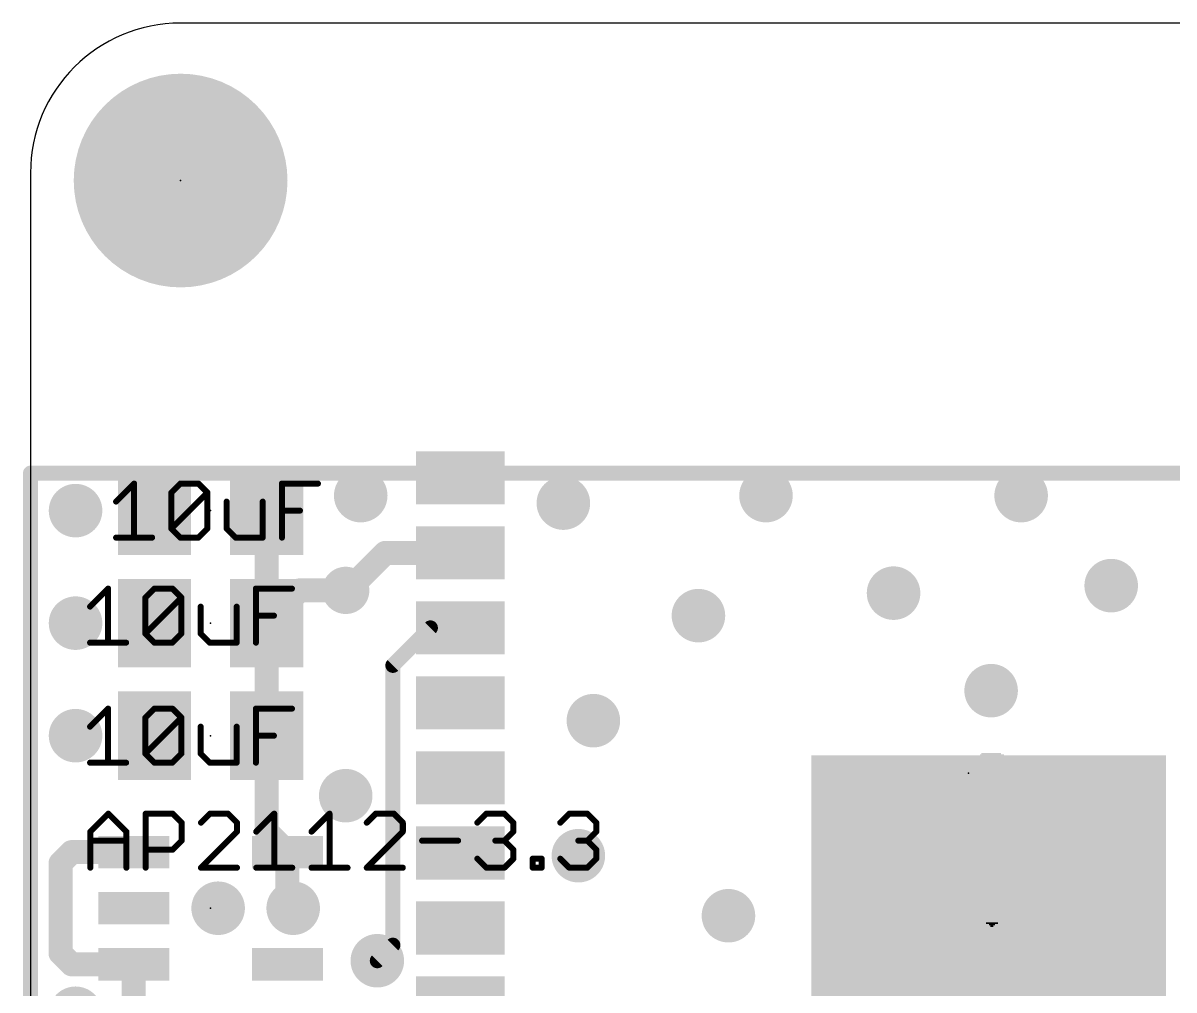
# Model space of a CAD drawing. Extents: x -4.5 to 33.1, y -5.3 to 33.
# Drawn here: x -0.13 to 19.35, y 16.65 to 33.02 of the extents above; entities that cross this region are included whole.
import ezdxf

# ---------------------------------------------------------------- set-up
doc = ezdxf.new("R2010")
doc.units = 0
for name, color, linetype in [('1', 12, 'CONTINUOUS'), ('17', 110, 'CONTINUOUS'), ('18', 110, 'CONTINUOUS'), ('20', 53, 'CONTINUOUS'), ('23', 53, 'CONTINUOUS'), ('27', 4, 'CONTINUOUS'), ('30', 253, 'CONTINUOUS')]:
    doc.layers.add(name, color=color, linetype=linetype)

# ---------------------------------------------------------------- blocks, each defined once
blk = doc.blocks.new('RECT')
blk.add_solid([(-0.5, -0.5), (0.5, -0.5), (-0.5, 0.5), (0.5, 0.5)])
blk = doc.blocks.new('ROUNDP')
at = {"const_width": 0.5}
blk.add_lwpolyline([(0, -0.25, 1), (0, 0.25, 1), (0, -0.25)], format="xyb", dxfattribs=at)
blk = doc.blocks.new('ROUNDV')
at = {"const_width": 0.5}
blk.add_lwpolyline([(0, -0.25, 1), (0, 0.25, 1), (0, -0.25)], format="xyb", dxfattribs=at)

msp = doc.modelspace()

# ---------------------------------------------------------------- linework, layer by layer
at = {"layer": '1'}
for points, const_width in [([(0, 25.4), (31.75, 25.4)], 0.254), ([(0, 0), (0, 25.4)], 0.254), ([(3.998, 24.765), (3.998, 22.86)], 0.4064), ([(6.005, 24.05), (5.37, 23.415)], 0.4064), ([(7.275, 24.05), (6.005, 24.05)], 0.4064), ([(4.553, 23.415), (3.998, 22.86)], 0.4064), ([(5.334, 23.415), (4.553, 23.415)], 0.4064), ([(5.37, 23.415), (5.334, 23.415)], 0.4064), ([(3.998, 22.86), (3.998, 20.955)], 0.4064), ([(6.767, 22.78), (6.132, 22.145)], 0.254), ([(7.275, 22.78), (6.767, 22.78)], 0.254), ([(6.132, 22.145), (6.132, 17.4084)], 0.254), ([(3.998, 20.955), (3.998, 19.3341)], 0.4064), ([(4.3481, 18.984), (3.998, 19.3341)], 0.4064), ([(0.696, 18.984), (0.508, 18.796)], 0.4064), ([(1.7479, 18.984), (0.696, 18.984)], 0.4064), ([(4.3481, 18.1309), (4.3481, 18.984)], 0.4064), ([(0.508, 18.796), (0.508, 17.272)], 0.4064), ([(4.445, 18.034), (4.3481, 18.1309)], 0.4064), ([(6.132, 17.4084), (5.8686, 17.145)], 0.254), ([(0.696, 17.084), (0.508, 17.272)], 0.4064), ([(1.7479, 17.084), (0.696, 17.084)], 0.4064), ([(1.7479, 17.084), (1.7479, 16.256)], 0.4064)]:
    msp.add_lwpolyline(points, dxfattribs=dict(at, const_width=const_width))
for points, const_width in [([(0, 25.4635, 1), (0, 25.3365)], 0.127), ([(0.0635, 25.4, 1), (-0.0635, 25.4)], 0.127), ([(4.0996, 24.765, 1), (3.8964, 24.765)], 0.2032), ([(6.005, 24.1516, 1), (6.005, 23.9484)], 0.2032), ([(6.0768, 23.9782, 1), (5.9332, 24.1218)], 0.2032), ([(7.275, 23.9484, 1), (7.275, 24.1516)], 0.2032), ([(4.553, 23.5166, 1), (4.553, 23.3134)], 0.2032), ([(4.6248, 23.3432, 1), (4.4812, 23.4868)], 0.2032), ([(5.334, 23.5166, 1), (5.334, 23.3134)], 0.2032), ([(5.2982, 23.4868, 1), (5.4418, 23.3432)], 0.2032), ([(5.334, 23.3134, 1), (5.334, 23.5166)], 0.2032), ([(5.37, 23.3134, 1), (5.37, 23.5166)], 0.2032), ([(4.0996, 22.86, 1), (3.8964, 22.86)], 0.2032), ([(3.9262, 22.9318, 1), (4.0698, 22.7882)], 0.2032), ([(3.8964, 22.86, 1), (4.0996, 22.86)], 0.2032), ([(6.767, 22.8435, 1), (6.767, 22.7165)], 0.127), ([(6.8119, 22.7351, 1), (6.7221, 22.8249)], 0.127), ([(7.275, 22.7165, 1), (7.275, 22.8435)], 0.127), ([(6.1955, 22.145, 1), (6.0685, 22.145)], 0.127), ([(6.0871, 22.1899, 1), (6.1769, 22.1001)], 0.127), ([(4.0996, 20.955, 1), (3.8964, 20.955)], 0.2032), ([(3.8964, 20.955, 1), (4.0996, 20.955)], 0.2032), ([(4.0698, 19.4059, 1), (3.9262, 19.2623)], 0.2032), ([(3.8964, 19.3341, 1), (4.0996, 19.3341)], 0.2032), ([(0.696, 19.0856, 1), (0.696, 18.8824)], 0.2032), ([(0.7678, 18.9122, 1), (0.6242, 19.0558)], 0.2032), ([(1.7479, 18.8824, 1), (1.7479, 19.0856)], 0.2032), ([(4.4497, 18.984, 1), (4.2465, 18.984)], 0.2032), ([(4.2763, 18.9122, 1), (4.4199, 19.0558)], 0.2032), ([(0.6096, 18.796, 1), (0.4064, 18.796)], 0.2032), ([(0.4362, 18.8678, 1), (0.5798, 18.7242)], 0.2032), ([(4.4199, 18.2027, 1), (4.2763, 18.0591)], 0.2032), ([(4.2465, 18.1309, 1), (4.4497, 18.1309)], 0.2032), ([(4.3732, 17.9622, 1), (4.5168, 18.1058)], 0.2032), ([(6.1769, 17.3635, 1), (6.0871, 17.4533)], 0.127), ([(0.4064, 17.272, 1), (0.6096, 17.272)], 0.2032), ([(0.5798, 17.3438, 1), (0.4362, 17.2002)], 0.2032), ([(6.0685, 17.4084, 1), (6.1955, 17.4084)], 0.127), ([(0.696, 17.1856, 1), (0.696, 16.9824)], 0.2032), ([(0.6242, 17.0122, 1), (0.7678, 17.1558)], 0.2032), ([(1.8495, 17.084, 1), (1.6463, 17.084)], 0.2032), ([(1.7479, 16.9824, 1), (1.7479, 17.1856)], 0.2032), ([(5.8237, 17.1899, 1), (5.9135, 17.1001)], 0.127)]:
    msp.add_lwpolyline(points, format="xyb", dxfattribs=dict(at, const_width=const_width))
at = {"layer": '20'}
for p, q in [((29.21, 33.02), (2.54, 33.02)), ((0, 30.48), (0, 2.54))]:
    msp.add_line(p, q, dxfattribs=at)
msp.add_arc((2.54, 30.48), 2.54, 90, 180, dxfattribs=at)
at = {"layer": '23'}
for p in [(2.54, 30.353), (3.048, 24.765), (3.048, 22.86), (3.048, 20.955), (15.875, 20.32), (3.048, 18.034)]:
    msp.add_point(p, dxfattribs=at)
at = {"layer": '27', "const_width": 0.1016}
for points in [[(1.4478, 24.9179), (1.7529, 25.223)], [(1.7529, 25.223), (1.7529, 24.3078)], [(2.3833, 25.0705), (2.5358, 25.223)], [(2.5358, 25.223), (2.8409, 25.223)], [(2.8409, 25.223), (2.9934, 25.0705)], [(4.2544, 24.3078), (4.2544, 25.223)], [(4.2544, 25.223), (4.8645, 25.223)], [(2.3833, 24.4603), (2.3833, 25.0705)], [(2.3833, 24.4603), (2.9934, 25.0705)], [(2.9934, 25.0705), (2.9934, 24.4603)], [(3.3188, 24.9179), (3.3188, 24.4603)], [(3.929, 24.3078), (3.929, 24.9179)], [(4.2544, 24.7654), (4.5594, 24.7654)], [(1.4478, 24.3078), (2.0579, 24.3078)], [(2.5358, 24.3078), (2.3833, 24.4603)], [(2.8409, 24.3078), (2.5358, 24.3078)], [(2.9934, 24.4603), (2.8409, 24.3078)], [(3.3188, 24.4603), (3.4714, 24.3078)], [(3.4714, 24.3078), (3.929, 24.3078)], [(1.0077, 23.1399), (1.3128, 23.445)], [(1.3128, 23.445), (1.3128, 22.5298)], [(1.9432, 23.2925), (2.0958, 23.445)], [(2.0958, 23.445), (2.4008, 23.445)], [(2.4008, 23.445), (2.5534, 23.2925)], [(3.8143, 22.5298), (3.8143, 23.445)], [(3.8143, 23.445), (4.4244, 23.445)], [(1.9432, 22.6823), (1.9432, 23.2925)], [(1.9432, 22.6823), (2.5534, 23.2925)], [(2.5534, 23.2925), (2.5534, 22.6823)], [(2.8788, 23.1399), (2.8788, 22.6823)], [(3.4889, 22.5298), (3.4889, 23.1399)], [(3.8143, 22.9874), (4.1193, 22.9874)], [(2.0958, 22.5298), (1.9432, 22.6823)], [(2.5534, 22.6823), (2.4008, 22.5298)], [(2.8788, 22.6823), (3.0313, 22.5298)], [(1.0077, 22.5298), (1.6178, 22.5298)], [(2.4008, 22.5298), (2.0958, 22.5298)], [(3.0313, 22.5298), (3.4889, 22.5298)], [(1.0077, 21.1079), (1.3128, 21.413)], [(1.3128, 21.413), (1.3128, 20.4978)], [(1.9432, 21.2605), (2.0958, 21.413)], [(2.0958, 21.413), (2.4008, 21.413)], [(2.4008, 21.413), (2.5534, 21.2605)], [(3.8143, 20.4978), (3.8143, 21.413)], [(3.8143, 21.413), (4.4244, 21.413)], [(1.9432, 20.6503), (1.9432, 21.2605)], [(1.9432, 20.6503), (2.5534, 21.2605)], [(2.5534, 21.2605), (2.5534, 20.6503)], [(2.8788, 21.1079), (2.8788, 20.6503)], [(3.4889, 20.4978), (3.4889, 21.1079)], [(3.8143, 20.9554), (4.1193, 20.9554)], [(2.0958, 20.4978), (1.9432, 20.6503)], [(2.5534, 20.6503), (2.4008, 20.4978)], [(2.8788, 20.6503), (3.0313, 20.4978)], [(1.0077, 20.4978), (1.6178, 20.4978)], [(2.4008, 20.4978), (2.0958, 20.4978)], [(3.0313, 20.4978), (3.4889, 20.4978)], [(1.0128, 19.3299), (1.3179, 19.635)], [(1.3179, 19.635), (1.6229, 19.3299)], [(1.9483, 18.7198), (1.9483, 19.635)], [(1.9483, 19.635), (2.4059, 19.635)], [(2.4059, 19.635), (2.5584, 19.4825)], [(3.0364, 19.635), (2.8838, 19.4825)], [(3.3414, 19.635), (3.0364, 19.635)], [(3.494, 19.4825), (3.3414, 19.635)], [(3.8194, 19.3299), (4.1244, 19.635)], [(4.1244, 19.635), (4.1244, 18.7198)], [(4.7549, 19.3299), (5.0599, 19.635)], [(5.0599, 19.635), (5.0599, 18.7198)], [(5.8429, 19.635), (5.6904, 19.4825)], [(6.148, 19.635), (5.8429, 19.635)], [(6.3005, 19.4825), (6.148, 19.635)], [(7.5614, 19.4825), (7.714, 19.635)], [(7.714, 19.635), (8.019, 19.635)], [(8.019, 19.635), (8.1715, 19.4825)], [(8.9647, 19.4825), (9.1172, 19.635)], [(9.1172, 19.635), (9.4223, 19.635)], [(9.4223, 19.635), (9.5748, 19.4825)], [(2.5584, 19.4825), (2.5584, 19.1774)], [(3.494, 19.3299), (3.494, 19.4825)], [(6.3005, 19.3299), (6.3005, 19.4825)], [(8.1715, 19.4825), (8.1715, 19.3299)], [(9.5748, 19.4825), (9.5748, 19.3299)], [(1.0128, 18.7198), (1.0128, 19.3299)], [(1.6229, 19.3299), (1.6229, 18.7198)], [(2.8838, 18.7198), (3.494, 19.3299)], [(5.6904, 18.7198), (6.3005, 19.3299)], [(8.1715, 19.3299), (8.019, 19.1774)], [(9.5748, 19.3299), (9.4223, 19.1774)], [(1.0128, 19.1774), (1.6229, 19.1774)], [(2.5584, 19.1774), (2.4059, 19.0249)], [(6.6259, 19.1774), (7.236, 19.1774)], [(8.019, 19.1774), (7.8665, 19.1774)], [(8.019, 19.1774), (8.1715, 19.0249)], [(9.4223, 19.1774), (9.2698, 19.1774)], [(9.4223, 19.1774), (9.5748, 19.0249)], [(2.4059, 19.0249), (1.9483, 19.0249)], [(7.714, 18.7198), (7.5614, 18.8723)], [(8.1715, 18.8723), (8.019, 18.7198)], [(8.1715, 19.0249), (8.1715, 18.8723)], [(8.497, 18.7198), (8.497, 18.8723)], [(8.497, 18.8723), (8.6495, 18.8723)], [(8.6495, 18.8723), (8.6495, 18.7198)], [(9.1172, 18.7198), (8.9647, 18.8723)], [(9.5748, 18.8723), (9.4223, 18.7198)], [(9.5748, 19.0249), (9.5748, 18.8723)], [(3.494, 18.7198), (2.8838, 18.7198)], [(3.8194, 18.7198), (4.4295, 18.7198)], [(4.7549, 18.7198), (5.365, 18.7198)], [(6.3005, 18.7198), (5.6904, 18.7198)], [(8.019, 18.7198), (7.714, 18.7198)], [(8.6495, 18.7198), (8.497, 18.7198)], [(9.4223, 18.7198), (9.1172, 18.7198)]]:
    msp.add_lwpolyline(points, dxfattribs=at)
at = {"layer": '27', "const_width": 0.0508}
for points in [[(1.7783, 25.223, 1), (1.7275, 25.223)], [(1.7708, 25.205, 1), (1.7349, 25.2409)], [(2.5358, 25.2484, 1), (2.5358, 25.1976)], [(2.5538, 25.205, 1), (2.5179, 25.2409)], [(2.8589, 25.2409, 1), (2.8229, 25.205)], [(2.8409, 25.1976, 1), (2.8409, 25.2484)], [(4.2798, 25.223, 1), (4.229, 25.223)], [(4.2544, 25.2484, 1), (4.2544, 25.1976)], [(4.8645, 25.1976, 1), (4.8645, 25.2484)], [(1.4298, 24.9359, 1), (1.4658, 24.9)], [(2.4087, 25.0705, 1), (2.3579, 25.0705)], [(2.3654, 25.0884, 1), (2.4013, 25.0525)], [(3.0188, 25.0705, 1), (2.968, 25.0705)], [(3.0114, 25.0525, 1), (2.9755, 25.0884)], [(2.9755, 25.0525, 1), (3.0114, 25.0884)], [(3.3442, 24.9179, 1), (3.2934, 24.9179)], [(3.9544, 24.9179, 1), (3.9036, 24.9179)], [(4.2544, 24.7908, 1), (4.2544, 24.74)], [(4.5594, 24.74, 1), (4.5594, 24.7908)], [(1.4478, 24.3332, 1), (1.4478, 24.2824)], [(2.0579, 24.2824, 1), (2.0579, 24.3332)], [(2.3579, 24.4603, 1), (2.4087, 24.4603)], [(2.4013, 24.4783, 1), (2.3654, 24.4424)], [(2.3654, 24.4783, 1), (2.4013, 24.4424)], [(2.5358, 24.3332, 1), (2.5358, 24.2824)], [(2.5179, 24.2898, 1), (2.5538, 24.3258)], [(2.8229, 24.3258, 1), (2.8589, 24.2898)], [(2.8409, 24.2824, 1), (2.8409, 24.3332)], [(2.968, 24.4603, 1), (3.0188, 24.4603)], [(3.0114, 24.4424, 1), (2.9755, 24.4783)], [(3.2934, 24.4603, 1), (3.3442, 24.4603)], [(3.3368, 24.4783, 1), (3.3009, 24.4424)], [(3.4714, 24.3332, 1), (3.4714, 24.2824)], [(3.4534, 24.2898, 1), (3.4893, 24.3258)], [(3.929, 24.2824, 1), (3.929, 24.3332)], [(1.7275, 24.3078, 1), (1.7783, 24.3078)], [(3.9036, 24.3078, 1), (3.9544, 24.3078)], [(4.229, 24.3078, 1), (4.2798, 24.3078)], [(1.3382, 23.445, 1), (1.2874, 23.445)], [(1.3307, 23.427, 1), (1.2948, 23.4629)], [(2.0958, 23.4704, 1), (2.0958, 23.4196)], [(2.1137, 23.427, 1), (2.0778, 23.4629)], [(2.4188, 23.4629, 1), (2.3829, 23.427)], [(2.4008, 23.4196, 1), (2.4008, 23.4704)], [(3.8397, 23.445, 1), (3.7889, 23.445)], [(3.8143, 23.4704, 1), (3.8143, 23.4196)], [(4.4244, 23.4196, 1), (4.4244, 23.4704)], [(0.9898, 23.1579, 1), (1.0257, 23.122)], [(1.9686, 23.2925, 1), (1.9178, 23.2925)], [(1.9253, 23.3104, 1), (1.9612, 23.2745)], [(2.5788, 23.2925, 1), (2.528, 23.2925)], [(2.5713, 23.2745, 1), (2.5354, 23.3104)], [(2.5354, 23.2745, 1), (2.5713, 23.3104)], [(2.9042, 23.1399, 1), (2.8534, 23.1399)], [(3.5143, 23.1399, 1), (3.4635, 23.1399)], [(3.8143, 23.0128, 1), (3.8143, 22.962)], [(4.1193, 22.962, 1), (4.1193, 23.0128)], [(1.9178, 22.6823, 1), (1.9686, 22.6823)], [(1.9612, 22.7003, 1), (1.9253, 22.6644)], [(1.9253, 22.7003, 1), (1.9612, 22.6644)], [(2.528, 22.6823, 1), (2.5788, 22.6823)], [(2.5713, 22.6644, 1), (2.5354, 22.7003)], [(2.8967, 22.7003, 1), (2.8608, 22.6644)], [(2.8534, 22.6823, 1), (2.9042, 22.6823)], [(1.0077, 22.5552, 1), (1.0077, 22.5044)], [(1.2874, 22.5298, 1), (1.3382, 22.5298)], [(1.6178, 22.5044, 1), (1.6178, 22.5552)], [(2.0958, 22.5552, 1), (2.0958, 22.5044)], [(2.0778, 22.5118, 1), (2.1137, 22.5478)], [(2.3829, 22.5478, 1), (2.4188, 22.5118)], [(2.4008, 22.5044, 1), (2.4008, 22.5552)], [(3.0313, 22.5552, 1), (3.0313, 22.5044)], [(3.0133, 22.5118, 1), (3.0492, 22.5478)], [(3.4635, 22.5298, 1), (3.5143, 22.5298)], [(3.4889, 22.5044, 1), (3.4889, 22.5552)], [(3.7889, 22.5298, 1), (3.8397, 22.5298)], [(1.3382, 21.413, 1), (1.2874, 21.413)], [(1.3307, 21.395, 1), (1.2948, 21.4309)], [(2.0958, 21.4384, 1), (2.0958, 21.3876)], [(2.1137, 21.395, 1), (2.0778, 21.4309)], [(2.4188, 21.4309, 1), (2.3829, 21.395)], [(2.4008, 21.3876, 1), (2.4008, 21.4384)], [(3.8397, 21.413, 1), (3.7889, 21.413)], [(3.8143, 21.4384, 1), (3.8143, 21.3876)], [(4.4244, 21.3876, 1), (4.4244, 21.4384)], [(1.9686, 21.2605, 1), (1.9178, 21.2605)], [(1.9253, 21.2784, 1), (1.9612, 21.2425)], [(2.5788, 21.2605, 1), (2.528, 21.2605)], [(2.5713, 21.2425, 1), (2.5354, 21.2784)], [(2.5354, 21.2425, 1), (2.5713, 21.2784)], [(0.9898, 21.1259, 1), (1.0257, 21.09)], [(2.9042, 21.1079, 1), (2.8534, 21.1079)], [(3.5143, 21.1079, 1), (3.4635, 21.1079)], [(3.8143, 20.9808, 1), (3.8143, 20.93)], [(4.1193, 20.93, 1), (4.1193, 20.9808)], [(1.9178, 20.6503, 1), (1.9686, 20.6503)], [(1.9612, 20.6683, 1), (1.9253, 20.6324)], [(1.9253, 20.6683, 1), (1.9612, 20.6324)], [(2.528, 20.6503, 1), (2.5788, 20.6503)], [(2.5713, 20.6324, 1), (2.5354, 20.6683)], [(2.8967, 20.6683, 1), (2.8608, 20.6324)], [(2.8534, 20.6503, 1), (2.9042, 20.6503)], [(1.0077, 20.5232, 1), (1.0077, 20.4724)], [(1.2874, 20.4978, 1), (1.3382, 20.4978)], [(1.6178, 20.4724, 1), (1.6178, 20.5232)], [(2.0958, 20.5232, 1), (2.0958, 20.4724)], [(2.0778, 20.4798, 1), (2.1137, 20.5158)], [(2.3829, 20.5158, 1), (2.4188, 20.4798)], [(2.4008, 20.4724, 1), (2.4008, 20.5232)], [(3.0313, 20.5232, 1), (3.0313, 20.4724)], [(3.0133, 20.4798, 1), (3.0492, 20.5158)], [(3.4635, 20.4978, 1), (3.5143, 20.4978)], [(3.4889, 20.4724, 1), (3.4889, 20.5232)], [(3.7889, 20.4978, 1), (3.8397, 20.4978)], [(1.3358, 19.6529, 1), (1.2999, 19.617)], [(1.3358, 19.617, 1), (1.2999, 19.6529)], [(1.9737, 19.635, 1), (1.9229, 19.635)], [(1.9483, 19.6604, 1), (1.9483, 19.6096)], [(2.4239, 19.6529, 1), (2.3879, 19.617)], [(2.4059, 19.6096, 1), (2.4059, 19.6604)], [(3.0364, 19.6604, 1), (3.0364, 19.6096)], [(3.0543, 19.617, 1), (3.0184, 19.6529)], [(3.3594, 19.6529, 1), (3.3235, 19.617)], [(3.3414, 19.6096, 1), (3.3414, 19.6604)], [(4.1498, 19.635, 1), (4.099, 19.635)], [(4.1424, 19.617, 1), (4.1065, 19.6529)], [(5.0853, 19.635, 1), (5.0345, 19.635)], [(5.0779, 19.617, 1), (5.042, 19.6529)], [(5.8429, 19.6604, 1), (5.8429, 19.6096)], [(5.8609, 19.617, 1), (5.825, 19.6529)], [(6.1659, 19.6529, 1), (6.13, 19.617)], [(6.148, 19.6096, 1), (6.148, 19.6604)], [(7.714, 19.6604, 1), (7.714, 19.6096)], [(7.7319, 19.617, 1), (7.696, 19.6529)], [(8.037, 19.6529, 1), (8.0011, 19.617)], [(8.019, 19.6096, 1), (8.019, 19.6604)], [(9.1172, 19.6604, 1), (9.1172, 19.6096)], [(9.1352, 19.617, 1), (9.0993, 19.6529)], [(9.4403, 19.6529, 1), (9.4043, 19.617)], [(9.4223, 19.6096, 1), (9.4223, 19.6604)], [(2.5838, 19.4825, 1), (2.533, 19.4825)], [(2.5405, 19.4645, 1), (2.5764, 19.5004)], [(2.8659, 19.5004, 1), (2.9018, 19.4645)], [(3.5194, 19.4825, 1), (3.4686, 19.4825)], [(3.476, 19.4645, 1), (3.5119, 19.5004)], [(5.6724, 19.5004, 1), (5.7084, 19.4645)], [(6.3259, 19.4825, 1), (6.2751, 19.4825)], [(6.2826, 19.4645, 1), (6.3185, 19.5004)], [(7.5435, 19.5004, 1), (7.5794, 19.4645)], [(8.1969, 19.4825, 1), (8.1462, 19.4825)], [(8.1536, 19.4645, 1), (8.1895, 19.5004)], [(8.9467, 19.5004, 1), (8.9827, 19.4645)], [(9.6002, 19.4825, 1), (9.5494, 19.4825)], [(9.5569, 19.4645, 1), (9.5928, 19.5004)], [(1.0382, 19.3299, 1), (0.9874, 19.3299)], [(0.9948, 19.3479, 1), (1.0308, 19.312)], [(1.6483, 19.3299, 1), (1.5975, 19.3299)], [(1.605, 19.312, 1), (1.6409, 19.3479)], [(3.4686, 19.3299, 1), (3.5194, 19.3299)], [(3.5119, 19.312, 1), (3.476, 19.3479)], [(3.8014, 19.3479, 1), (3.8373, 19.312)], [(4.7369, 19.3479, 1), (4.7728, 19.312)], [(6.2751, 19.3299, 1), (6.3259, 19.3299)], [(6.3185, 19.312, 1), (6.2826, 19.3479)], [(8.1462, 19.3299, 1), (8.1969, 19.3299)], [(8.1895, 19.312, 1), (8.1536, 19.3479)], [(9.5494, 19.3299, 1), (9.6002, 19.3299)], [(9.5928, 19.312, 1), (9.5569, 19.3479)], [(1.0128, 19.2028, 1), (1.0128, 19.152)], [(1.6229, 19.152, 1), (1.6229, 19.2028)], [(2.533, 19.1774, 1), (2.5838, 19.1774)], [(2.5764, 19.1594, 1), (2.5405, 19.1954)], [(6.6259, 19.2028, 1), (6.6259, 19.152)], [(7.236, 19.152, 1), (7.236, 19.2028)], [(7.8665, 19.2028, 1), (7.8665, 19.152)], [(8.037, 19.1954, 1), (8.0011, 19.1594)], [(8.0011, 19.1954, 1), (8.037, 19.1594)], [(8.019, 19.152, 1), (8.019, 19.2028)], [(9.2698, 19.2028, 1), (9.2698, 19.152)], [(9.4403, 19.1954, 1), (9.4043, 19.1594)], [(9.4043, 19.1954, 1), (9.4403, 19.1594)], [(9.4223, 19.152, 1), (9.4223, 19.2028)], [(1.9483, 19.0503, 1), (1.9483, 18.9995)], [(2.3879, 19.0428, 1), (2.4239, 19.0069)], [(2.4059, 18.9995, 1), (2.4059, 19.0503)], [(7.5794, 18.8903, 1), (7.5435, 18.8544)], [(8.1969, 19.0249, 1), (8.1462, 19.0249)], [(8.1462, 18.8723, 1), (8.1969, 18.8723)], [(8.1536, 19.0069, 1), (8.1895, 19.0428)], [(8.1895, 18.8544, 1), (8.1536, 18.8903)], [(8.497, 18.8977, 1), (8.497, 18.8469)], [(8.5223, 18.8723, 1), (8.4716, 18.8723)], [(8.6749, 18.8723, 1), (8.6241, 18.8723)], [(8.6495, 18.8469, 1), (8.6495, 18.8977)], [(8.9827, 18.8903, 1), (8.9467, 18.8544)], [(9.6002, 19.0249, 1), (9.5494, 19.0249)], [(9.5494, 18.8723, 1), (9.6002, 18.8723)], [(9.5569, 19.0069, 1), (9.5928, 19.0428)], [(9.5928, 18.8544, 1), (9.5569, 18.8903)], [(0.9874, 18.7198, 1), (1.0382, 18.7198)], [(1.5975, 18.7198, 1), (1.6483, 18.7198)], [(1.9229, 18.7198, 1), (1.9737, 18.7198)], [(2.8838, 18.7452, 1), (2.8838, 18.6944)], [(2.8659, 18.7378, 1), (2.9018, 18.7018)], [(3.494, 18.6944, 1), (3.494, 18.7452)], [(3.8194, 18.7452, 1), (3.8194, 18.6944)], [(4.099, 18.7198, 1), (4.1498, 18.7198)], [(4.4295, 18.6944, 1), (4.4295, 18.7452)], [(4.7549, 18.7452, 1), (4.7549, 18.6944)], [(5.0345, 18.7198, 1), (5.0853, 18.7198)], [(5.365, 18.6944, 1), (5.365, 18.7452)], [(5.6724, 18.7378, 1), (5.7084, 18.7018)], [(5.6904, 18.7452, 1), (5.6904, 18.6944)], [(6.3005, 18.6944, 1), (6.3005, 18.7452)], [(7.714, 18.7452, 1), (7.714, 18.6944)], [(7.696, 18.7018, 1), (7.7319, 18.7378)], [(8.0011, 18.7378, 1), (8.037, 18.7018)], [(8.019, 18.6944, 1), (8.019, 18.7452)], [(8.497, 18.7452, 1), (8.497, 18.6944)], [(8.4716, 18.7198, 1), (8.5223, 18.7198)], [(8.6241, 18.7198, 1), (8.6749, 18.7198)], [(8.6495, 18.6944, 1), (8.6495, 18.7452)], [(9.1172, 18.7452, 1), (9.1172, 18.6944)], [(9.0993, 18.7018, 1), (9.1352, 18.7378)], [(9.4043, 18.7378, 1), (9.4403, 18.7018)], [(9.4223, 18.6944, 1), (9.4223, 18.7452)]]:
    msp.add_lwpolyline(points, format="xyb", dxfattribs=at)

# ---------------------------------------------------------------- block references
at = {"layer": '1'}
for p, xscale, yscale, rotation in [((7.275, 25.32), 1.5, 0.9, 180), ((2.098, 24.765), 1.24, 1.5, 180), ((3.998, 24.765), 1.24, 1.5, 180), ((7.275, 24.05), 1.5, 0.9, 180), ((2.098, 22.86), 1.24, 1.5, 180), ((3.998, 22.86), 1.24, 1.5, 180), ((7.275, 22.78), 1.5, 0.9, 180), ((7.275, 21.51), 1.5, 0.9, 180), ((2.098, 20.955), 1.24, 1.5, 180), ((3.998, 20.955), 1.24, 1.5, 180), ((7.275, 20.24), 1.5, 0.9, 180), ((7.275, 18.97), 1.5, 0.9, 180), ((1.7479, 18.984), 0.55, 1.2, 270), ((4.3481, 18.984), 0.55, 1.2, 270), ((1.7479, 18.034), 0.55, 1.2, 270), ((7.275, 17.7), 1.5, 0.9, 180), ((1.7479, 17.084), 0.55, 1.2, 270), ((4.3481, 17.084), 0.55, 1.2, 270), ((7.275, 16.43), 1.5, 0.9, 180)]:
    msp.add_blockref('RECT', p, dxfattribs=dict(at, xscale=xscale, yscale=yscale, rotation=rotation))
at = {"layer": '1', "xscale": 6, "yscale": 6}
msp.add_blockref('RECT', (16.215, 17.62), dxfattribs=at)
at = {"layer": '17', "xscale": 3.516, "yscale": 3.516}
msp.add_blockref('ROUNDP', (2.54, 30.353), dxfattribs=at)
at = {"layer": '18'}
for p, xscale, yscale in [((5.588, 25.019), 0.9064, 0.9064), ((5.588, 25.019), 0.9064, 0.9064), ((9.017, 24.892), 0.9064, 0.9064), ((9.017, 24.892), 0.9064, 0.9064), ((12.446, 25.019), 0.9064, 0.9064), ((12.446, 25.019), 0.9064, 0.9064), ((16.764, 25.019), 0.9064, 0.9064), ((16.764, 25.019), 0.9064, 0.9064), ((0.762, 24.765), 0.9064, 0.9064), ((0.762, 24.765), 0.9064, 0.9064), ((5.334, 23.415), 0.8001, 0.8001), ((5.334, 23.415), 0.8001, 0.8001), ((14.605, 23.368), 0.9064, 0.9064), ((14.605, 23.368), 0.9064, 0.9064), ((18.288, 23.495), 0.9064, 0.9064), ((18.288, 23.495), 0.9064, 0.9064), ((11.303, 22.987), 0.9064, 0.9064), ((11.303, 22.987), 0.9064, 0.9064), ((0.762, 22.86), 0.9064, 0.9064), ((0.762, 22.86), 0.9064, 0.9064), ((16.256, 21.717), 0.9064, 0.9064), ((16.256, 21.717), 0.9064, 0.9064), ((9.525, 21.209), 0.9064, 0.9064), ((9.525, 21.209), 0.9064, 0.9064), ((0.762, 20.955), 0.9064, 0.9064), ((0.762, 20.955), 0.9064, 0.9064), ((5.334, 19.939), 0.9064, 0.9064), ((5.334, 19.939), 0.9064, 0.9064), ((14.097, 19.939), 0.9064, 0.9064), ((14.097, 19.939), 0.9064, 0.9064), ((18.542, 19.939), 0.9064, 0.9064), ((18.542, 19.939), 0.9064, 0.9064), ((9.271, 18.923), 0.9064, 0.9064), ((9.271, 18.923), 0.9064, 0.9064), ((3.175, 18.034), 0.9064, 0.9064), ((3.175, 18.034), 0.9064, 0.9064), ((4.445, 18.034), 0.9064, 0.9064), ((4.445, 18.034), 0.9064, 0.9064), ((11.811, 17.907), 0.9064, 0.9064), ((11.811, 17.907), 0.9064, 0.9064), ((5.8686, 17.145), 0.9064, 0.9064), ((5.8686, 17.145), 0.9064, 0.9064), ((0.762, 16.256), 0.9064, 0.9064), ((0.762, 16.256), 0.9064, 0.9064)]:
    msp.add_blockref('ROUNDV', p, dxfattribs=dict(at, xscale=xscale, yscale=yscale))
at = {"layer": '30', "xscale": 3.6176, "yscale": 3.6176}
msp.add_blockref('ROUNDP', (2.54, 30.353), dxfattribs=at)
at = {"layer": '30', "yscale": 0.0254, "rotation": 180}
for p, xscale in [((16.256, 20.6502), 0.3302), ((16.2687, 20.447), 1.016), ((16.2687, 20.4724), 0.9144), ((16.2687, 20.4978), 0.8128), ((16.2687, 20.5232), 0.762), ((16.2687, 20.5486), 0.6604), ((16.2687, 20.574), 0.5588), ((16.2687, 20.5994), 0.508), ((16.2687, 20.6248), 0.4064), ((16.2687, 20.2438), 1.6764), ((16.2687, 20.2692), 1.5748), ((16.256, 20.2946), 1.4986), ((16.2687, 20.32), 1.4224), ((16.2687, 20.3454), 1.3208), ((16.256, 20.3708), 1.2446), ((16.2687, 20.3962), 1.1684), ((16.2687, 20.4216), 1.0668), ((16.256, 20.066), 2.2606), ((16.256, 20.0914), 2.2098), ((16.256, 20.1168), 2.0574), ((16.2687, 20.1422), 1.9812), ((16.2687, 20.1676), 1.9304), ((16.2687, 20.193), 1.8288), ((16.2687, 20.2184), 1.7272), ((16.4719, 20.066), 1.8288), ((16.2687, 19.8628), 2.8956), ((16.2687, 19.8882), 2.8448), ((16.2687, 19.9136), 2.7432), ((16.2687, 19.939), 2.6416), ((16.2687, 19.9644), 2.5908), ((16.2687, 19.9898), 2.4892), ((16.256, 20.0152), 2.413), ((16.2687, 20.0406), 2.3368), ((16.256, 19.6596), 3.5814), ((16.2687, 19.685), 3.5052), ((16.2687, 19.7104), 3.4036), ((16.256, 19.7358), 3.3274), ((16.2687, 19.7612), 3.2512), ((16.2687, 19.7866), 3.1496), ((16.256, 19.812), 3.0734), ((16.2687, 19.8374), 2.9972), ((16.2687, 19.4818), 4.1656), ((16.2687, 19.5072), 4.064), ((16.256, 19.5326), 3.9878), ((16.2687, 19.558), 3.9116), ((16.2687, 19.5834), 3.81), ((16.256, 19.6088), 3.7338), ((16.2687, 19.6342), 3.6576), ((16.2687, 19.2786), 4.826), ((16.2687, 19.304), 4.7244), ((16.256, 19.3294), 4.6482), ((16.2687, 19.3548), 4.572), ((16.256, 19.3802), 4.4958), ((16.2687, 19.4056), 4.4196), ((16.2687, 19.431), 4.318), ((16.256, 19.4564), 4.2418), ((16.2687, 19.1008), 5.1308), ((16.2687, 19.0754), 5.1308), ((16.2687, 19.1516), 5.08), ((16.2687, 19.1262), 5.08), ((16.256, 19.2024), 5.0038), ((16.2687, 19.177), 5.0292), ((16.2687, 19.2278), 4.9784), ((16.256, 19.2532), 4.9022), ((16.2687, 19.05), 5.1308), ((16.2687, 19.0246), 5.1308), ((13.8938, 18.9992), 0.381), ((13.8811, 18.9738), 0.3556), ((13.8684, 18.9484), 0.3302), ((13.8684, 18.923), 0.3302), ((13.8684, 18.8976), 0.3302), ((16.2687, 18.9992), 4.2164), ((16.2687, 18.9738), 4.1148), ((16.2687, 18.9484), 4.0132), ((16.2687, 18.923), 3.9624), ((16.2687, 18.8976), 3.8608), ((18.6436, 18.9992), 0.381), ((18.6563, 18.9738), 0.3556), ((18.669, 18.9484), 0.3302), ((18.669, 18.923), 0.3302), ((18.669, 18.8976), 0.3302), ((13.8684, 18.8722), 0.3302), ((13.8811, 18.8468), 0.3556), ((13.8938, 18.8214), 0.381), ((13.9192, 18.796), 0.4318), ((13.9446, 18.7706), 0.4826), ((13.9573, 18.7452), 0.508), ((13.9827, 18.7198), 0.5588), ((14.0081, 18.6944), 0.6096), ((16.2687, 18.8722), 3.7592), ((16.2687, 18.8468), 3.7084), ((16.2687, 18.8214), 3.6068), ((16.2687, 18.796), 3.5052), ((16.2687, 18.7706), 3.4544), ((16.2687, 18.7452), 3.3528), ((16.256, 18.7198), 3.2766), ((16.2687, 18.6944), 3.2004), ((18.5293, 18.6944), 0.6096), ((18.5547, 18.7198), 0.5588), ((18.5801, 18.7452), 0.508), ((18.5928, 18.7706), 0.4826), ((18.6182, 18.796), 0.4318), ((18.6309, 18.8214), 0.4064), ((18.6563, 18.8468), 0.3556), ((18.669, 18.8722), 0.3302), ((14.0208, 18.669), 0.635), ((14.0462, 18.6436), 0.6858), ((14.0716, 18.6182), 0.7366), ((14.0843, 18.5928), 0.762), ((14.1097, 18.5674), 0.8128), ((14.1224, 18.542), 0.8382), ((14.1478, 18.5166), 0.889), ((14.1732, 18.4912), 0.9398), ((16.2687, 18.669), 3.0988), ((16.2687, 18.6436), 3.048), ((16.2687, 18.6182), 2.9464), ((16.2687, 18.5928), 2.8448), ((16.2687, 18.5674), 2.794), ((16.2687, 18.542), 2.6924), ((16.2687, 18.5166), 2.5908), ((16.2687, 18.4912), 2.54), ((18.3642, 18.4912), 0.9398), ((18.3896, 18.5166), 0.889), ((18.4023, 18.542), 0.8636), ((18.4277, 18.5674), 0.8128), ((18.4531, 18.5928), 0.762), ((18.4658, 18.6182), 0.7366), ((18.4912, 18.6436), 0.6858), ((18.5166, 18.669), 0.635), ((14.1859, 18.4658), 0.9652), ((14.2113, 18.4404), 1.016), ((14.2367, 18.415), 1.0668), ((14.2494, 18.3896), 1.0922), ((14.2748, 18.3642), 1.143), ((14.3002, 18.3388), 1.1938), ((14.3129, 18.3134), 1.2192), ((16.2687, 18.4658), 2.4384), ((16.256, 18.4404), 2.3622), ((16.2687, 18.415), 2.286), ((16.2687, 18.3896), 2.1844), ((16.2687, 18.3642), 2.1336), ((16.2687, 18.3388), 2.032), ((16.2687, 18.3134), 1.9304), ((18.2245, 18.3134), 1.2192), ((18.2372, 18.3388), 1.1938), ((18.2626, 18.3642), 1.143), ((18.288, 18.3896), 1.0922), ((18.3007, 18.415), 1.0668), ((18.3261, 18.4404), 1.016), ((18.3515, 18.4658), 0.9652), ((14.3383, 18.288), 1.27), ((14.351, 18.2626), 1.2954), ((14.3764, 18.2372), 1.3462), ((14.4018, 18.2118), 1.397), ((14.4145, 18.1864), 1.4224), ((14.4399, 18.161), 1.4732), ((14.4653, 18.1356), 1.524), ((14.478, 18.1102), 1.5494), ((16.2687, 18.288), 1.8796), ((16.2687, 18.2626), 1.778), ((16.2687, 18.2372), 1.6764), ((16.2687, 18.2118), 1.6256), ((16.2687, 18.1864), 1.524), ((16.256, 18.161), 1.4478), ((16.2687, 18.1356), 1.3716), ((16.2687, 18.1102), 1.27), ((18.0594, 18.1102), 1.5494), ((18.0721, 18.1356), 1.524), ((18.0975, 18.161), 1.4732), ((18.1229, 18.1864), 1.4224), ((18.1356, 18.2118), 1.397), ((18.161, 18.2372), 1.3462), ((18.1737, 18.2626), 1.3208), ((18.1991, 18.288), 1.27), ((14.5034, 18.0848), 1.6002), ((14.5288, 18.0594), 1.651), ((14.5415, 18.034), 1.6764), ((14.5669, 18.0086), 1.7272), ((14.5796, 17.9832), 1.7526), ((14.605, 17.9578), 1.8034), ((14.6304, 17.9324), 1.8542), ((14.6431, 17.907), 1.8796), ((16.2687, 18.0848), 1.2192), ((16.2687, 18.0594), 1.1176), ((16.2687, 18.034), 1.016), ((16.2687, 18.0086), 0.9652), ((16.2687, 17.9832), 0.8636), ((16.2687, 17.9578), 0.762), ((16.2687, 17.9324), 0.7112), ((16.2687, 17.907), 0.6096), ((17.8943, 17.907), 1.8796), ((17.907, 17.9324), 1.8542), ((17.9324, 17.9578), 1.8034), ((17.9451, 17.9832), 1.778), ((17.9705, 18.0086), 1.7272), ((17.9959, 18.034), 1.6764), ((18.0086, 18.0594), 1.651), ((18.034, 18.0848), 1.6002), ((14.6685, 17.8816), 1.9304), ((14.6939, 17.8562), 1.9812), ((14.7066, 17.8308), 2.0066), ((14.732, 17.8054), 2.0574), ((14.7574, 17.78), 2.1082), ((14.7701, 17.7546), 2.1336), ((14.7955, 17.7292), 2.1844), ((16.256, 17.8816), 0.5334), ((16.2687, 17.8562), 0.4572), ((16.2687, 17.8308), 0.3556), ((16.2687, 17.8054), 0.3048), ((16.2687, 17.78), 0.2032), ((16.2687, 17.7546), 0.1016), ((16.2687, 17.7292), 0.0508), ((17.7419, 17.7292), 2.1844), ((17.7673, 17.7546), 2.1336), ((17.78, 17.78), 2.1082), ((17.8054, 17.8054), 2.0574), ((17.8308, 17.8308), 2.0066), ((17.8435, 17.8562), 1.9812), ((17.8689, 17.8816), 1.9304), ((14.8082, 17.7038), 2.2098), ((14.8336, 17.6784), 2.2606), ((14.859, 17.653), 2.3114), ((14.8717, 17.6276), 2.3368), ((14.8971, 17.6022), 2.3876), ((14.9225, 17.5768), 2.4384), ((14.9352, 17.5514), 2.4638), ((14.9352, 17.526), 2.4638), ((17.6022, 17.5514), 2.4638), ((17.6022, 17.526), 2.4638), ((17.6149, 17.5768), 2.4384), ((17.6403, 17.6022), 2.3876), ((17.6657, 17.6276), 2.3368), ((17.6784, 17.653), 2.3114), ((17.7038, 17.6784), 2.2606), ((17.7165, 17.7038), 2.2352), ((14.9352, 17.5006), 2.4638), ((14.9352, 17.4752), 2.4638), ((14.9352, 17.4498), 2.4638), ((14.9352, 17.4244), 2.4638), ((14.9352, 17.399), 2.4638), ((14.9352, 17.3736), 2.4638), ((14.9352, 17.3482), 2.4638), ((14.9352, 17.3228), 2.4638), ((17.6022, 17.5006), 2.4638), ((17.6022, 17.4752), 2.4638), ((17.6022, 17.4498), 2.4638), ((17.6022, 17.4244), 2.4638), ((17.6022, 17.399), 2.4638), ((17.6022, 17.3736), 2.4638), ((17.6022, 17.3482), 2.4638), ((17.6022, 17.3228), 2.4638), ((14.9352, 17.2974), 2.4638), ((14.9352, 17.272), 2.4638), ((14.9352, 17.2466), 2.4638), ((14.9352, 17.2212), 2.4638), ((14.9352, 17.1958), 2.4638), ((14.9352, 17.1704), 2.4638), ((14.9352, 17.145), 2.4638), ((17.6022, 17.2974), 2.4638), ((17.6022, 17.272), 2.4638), ((17.6022, 17.2466), 2.4638), ((17.6022, 17.2212), 2.4638), ((17.6022, 17.1958), 2.4638), ((17.6022, 17.1704), 2.4638), ((17.6022, 17.145), 2.4638), ((14.9352, 17.1196), 2.4638), ((14.9352, 17.0942), 2.4638), ((14.9352, 17.0688), 2.4638), ((14.9352, 17.0434), 2.4638), ((14.9352, 17.018), 2.4638), ((14.9352, 16.9926), 2.4638), ((14.9352, 16.9672), 2.4638), ((14.9352, 16.9418), 2.4638), ((17.6022, 17.1196), 2.4638), ((17.6022, 17.0942), 2.4638), ((17.6022, 17.0688), 2.4638), ((17.6022, 17.0434), 2.4638), ((17.6022, 17.018), 2.4638), ((17.6022, 16.9926), 2.4638), ((17.6022, 16.9672), 2.4638), ((17.6022, 16.9418), 2.4638), ((14.9352, 16.9164), 2.4638), ((14.9352, 16.891), 2.4638), ((14.9352, 16.8656), 2.4638), ((14.9352, 16.8402), 2.4638), ((14.9352, 16.8148), 2.4638), ((14.9352, 16.7894), 2.4638), ((14.9352, 16.764), 2.4638), ((14.9352, 16.7386), 2.4638), ((17.6022, 16.9164), 2.4638), ((17.6022, 16.891), 2.4638), ((17.6022, 16.8656), 2.4638), ((17.6022, 16.8402), 2.4638), ((17.6022, 16.8148), 2.4638), ((17.6022, 16.7894), 2.4638), ((17.6022, 16.764), 2.4638), ((17.6022, 16.7386), 2.4638), ((14.9352, 16.7132), 2.4638), ((14.9352, 16.6878), 2.4638), ((14.9352, 16.6624), 2.4638), ((17.6022, 16.7132), 2.4638), ((17.6022, 16.6878), 2.4638), ((17.6022, 16.6624), 2.4638)]:
    msp.add_blockref('RECT', p, dxfattribs=dict(at, xscale=xscale))

doc.saveas('drawing.dxf')
